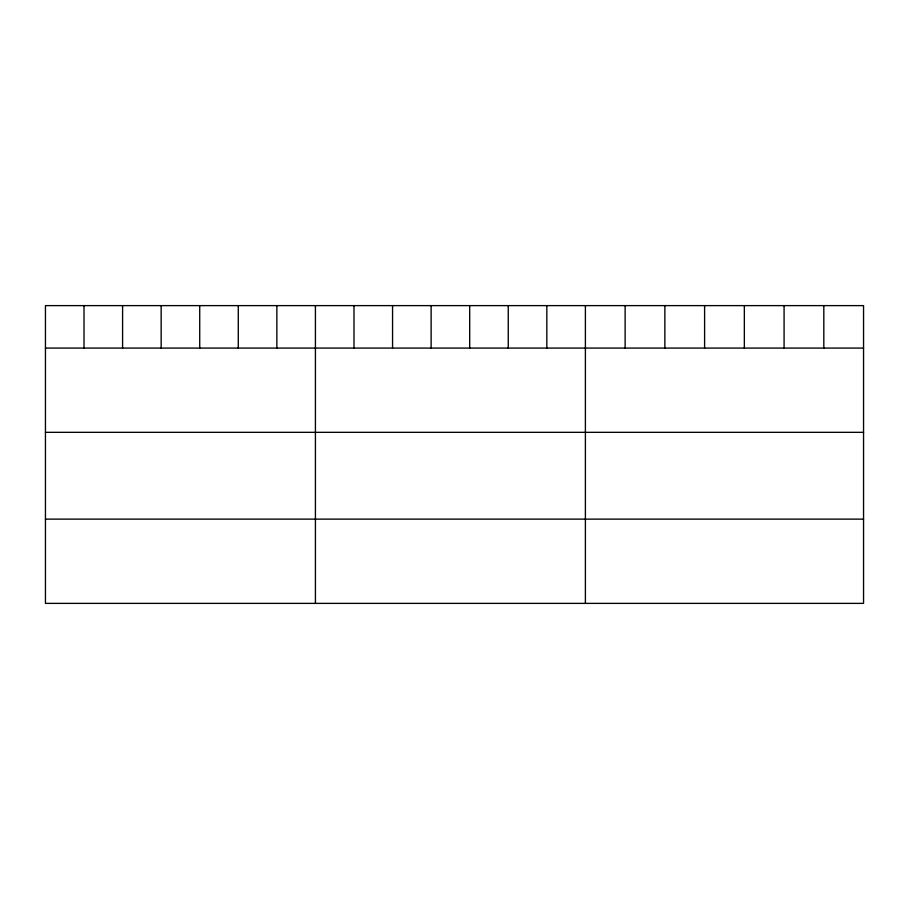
<?xml version="1.0" encoding="UTF-8"?>
<svg xmlns="http://www.w3.org/2000/svg" width="909" height="909" viewBox="0 0 909 909"><rect width="100%" height="100%" fill="white"/><g stroke="black" fill="none" stroke-linecap="round" stroke-linejoin="round"><path stroke-width="1.36" d="M863.55 348.079L863.55 603.383L45.45 603.383L45.45 305.617L863.55 305.617L863.55 348.079L45.45 348.079M45.45 432.332L863.55 432.332M45.45 519.13L863.55 519.13M823.815 305.617L823.815 348.079M784.081 305.617L784.081 348.079M744.346 305.617L744.346 348.079M704.6 305.617L704.6 348.079M664.865 305.617L664.865 348.079M625.131 305.617L625.131 348.079M585.396 305.617L585.396 603.383M546.832 305.617L546.832 348.079M508.256 305.617L508.256 348.079M469.692 305.617L469.692 348.079M431.127 305.617L431.127 348.079M392.563 305.617L392.563 348.079M353.987 305.617L353.987 348.079M315.423 305.617L315.423 603.383M276.859 305.617L276.859 348.079M238.283 305.617L238.283 348.079M199.719 305.617L199.719 348.079M161.154 305.617L161.154 348.079M122.59 305.617L122.59 348.079M84.014 305.617L84.014 348.079"/></g></svg>
